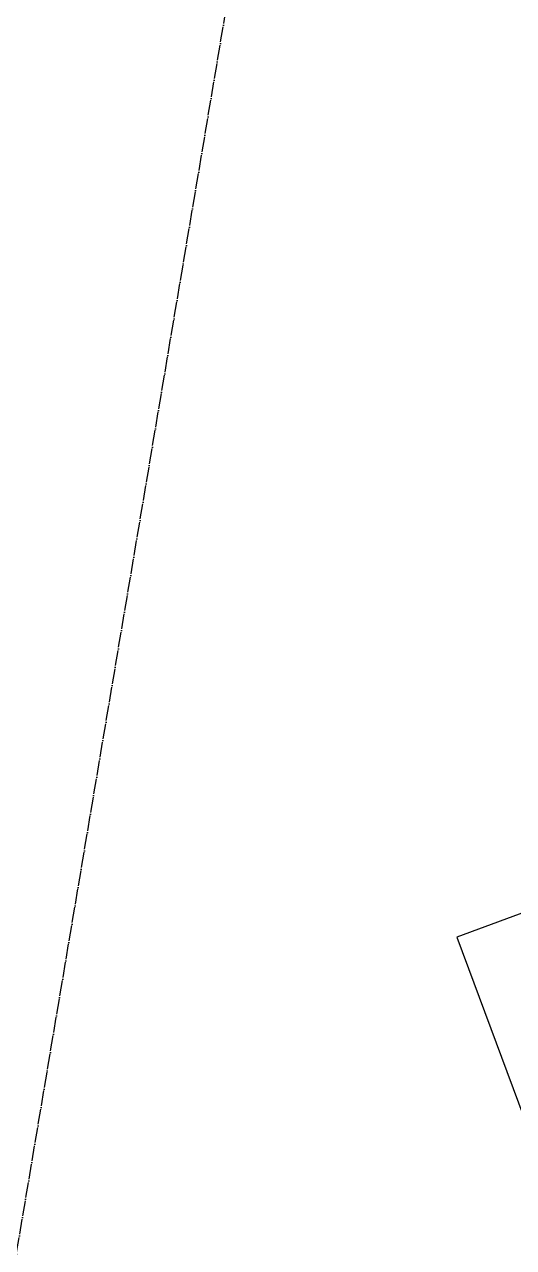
# Model space of a CAD drawing. Extents: x 12199666 to 24617114, y 1197707 to 2548648.
# Drawn here: x 12325865 to 12326502, y 1253854 to 1255445 of the extents above; entities that cross this region are included whole.
import ezdxf

# ---------------------------------------------------------------- set-up
doc = ezdxf.new("R2010")
doc.units = 0
doc.header["$LTSCALE"] = 10
doc.header["$MEASUREMENT"] = 0
doc.linetypes.add('TX-GRID-T1$0$TX-GRID-T1$0$DOTE', pattern=[2.42, 2, -0.2, 0.02, -0.2])
doc.layers.add('TX-GRID-T1$0$TX-GRID-T1$0$DOTE', color=1, linetype='Continuous')
doc.layers.add('TX-PLAN-T1-F11$0$F-concrete', color=7, linetype='Continuous')
doc.layers.add('TX-PLAN-T1-F11$0$_EDO-ALUMINIUM-SECTION', color=90, linetype='Continuous', lineweight=30)

# ---------------------------------------------------------------- blocks, each defined once
blk = doc.blocks.new('TX-GRID-T1')
at = {"layer": 'TX-GRID-T1$0$TX-GRID-T1$0$DOTE', "linetype": 'TX-GRID-T1$0$TX-GRID-T1$0$DOTE'}
blk.add_line((12324143.7, 1243705.8), (12331197.5, 1285515), dxfattribs=at)
blk = doc.blocks.new('*U193')
at = {"layer": 'TX-PLAN-T1-F11$0$F-concrete'}
blk.add_line((460, -196.6), (84.7, 453.1), dxfattribs=at)
blk = doc.blocks.new('TX-PLAN-T1-F11$0$TY001')
at = {"layer": 'TX-PLAN-T1-F11$0$F-concrete'}
blk.add_line((1584.7, 453.1), (460, -196.6), dxfattribs=at)
blk.add_line((1584.7, 453.1), (460, -196.6), dxfattribs=at)
blk = doc.blocks.new('TX-PLAN-T1-F11$0$A$C21521A5F')
at = {"rotation": 90}
for name, p in [('*U193', (388.7, -1239.8, 0)), ('TX-PLAN-T1-F11$0$TY001', (388.7, -2739.8, 0))]:
    blk.add_blockref(name, p, dxfattribs=at)
blk = doc.blocks.new('TX-PLAN-T1-F11$0$标准层幕墙0118')
at = {"color": 3}
blk.add_blockref('TX-PLAN-T1-F11$0$A$C21521A5F', (32561.3, 9139.8, 0), dxfattribs=at)
blk = doc.blocks.new('TX-PLAN-T1-F11')
at = {"layer": 'TX-PLAN-T1-F11$0$_EDO-ALUMINIUM-SECTION', "rotation": 350.4236156863823}
blk.add_blockref('TX-PLAN-T1-F11$0$标准层幕墙0118', (12293055.5, 1251790.4), dxfattribs=at)

msp = doc.modelspace()

# ---------------------------------------------------------------- block references
for name in ['TX-PLAN-T1-F11', 'TX-GRID-T1']:
    msp.add_blockref(name, (0, 0))

doc.saveas('drawing.dxf')
